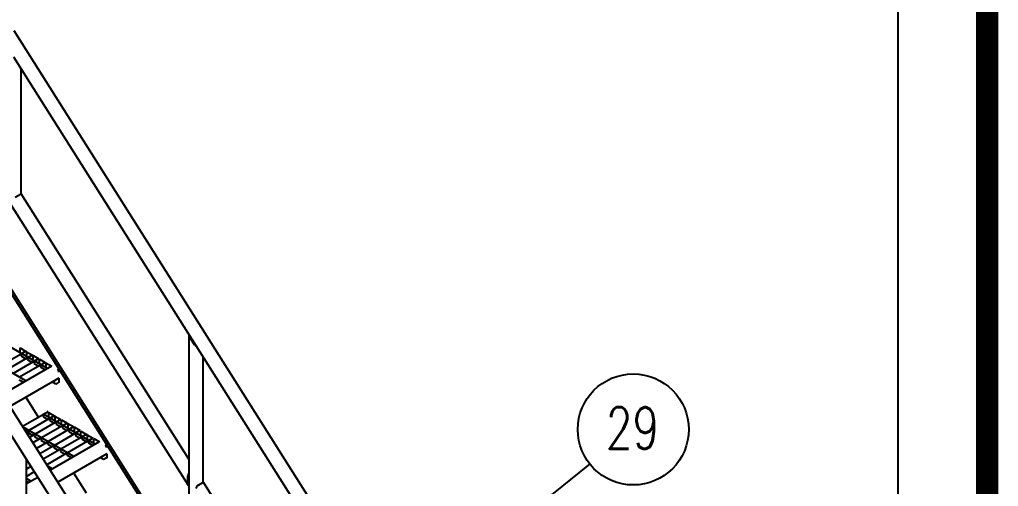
# Model space of a CAD drawing. Header units: millimetres. Extents: x 0 to 55611, y 0 to 32827.
# Drawn here: x 46532 to 49155, y 8185 to 9435 of the extents above; entities that cross this region are included whole.
import ezdxf

# ---------------------------------------------------------------- set-up
doc = ezdxf.new("R2010")
doc.units = ezdxf.units.MM
doc.header["$LTSCALE"] = 10
doc.linetypes.add('SLD-Continua', pattern=[0])
doc.layers.add('FIMSA-ACOTACIONES', color=7, linetype='SLD-Continua')
doc.layers.add('STRUC', color=5, linetype='SLD-Continua')
doc.styles.add('1', font='romans.shx', dxfattribs={"height": 125})
doc.styles.add('SLDTEXTSTYLE18', font='romans.shx', dxfattribs={"width": 0.75})
doc.dimstyles.new('50', dxfattribs={"dimscale": 0, "dimtxt": 125, "dimasz": 125, "dimexe": 125, "dimexo": 125, "dimgap": 50, "dimtad": 1, "dimdec": 0, "dimlfac": 49.861111, "dimzin": 1, "dimtxsty": '1', "dimcen": 2.5, "dimclrd": 1, "dimclre": 1, "dimadec": 0, "dimazin": 0, "dimtfac": 1, "dimtdec": 0, "dimtmove": 0, "dimatfit": 3, "dimfxl": 1, "dimtzin": 1, "dimarcsym": 0})

# ---------------------------------------------------------------- blocks, each defined once
blk = doc.blocks.new('SW_NOTE_0_27')
at = {"layer": 'FIMSA-ACOTACIONES', "color": 0}
blk.add_circle((116, 93), 148.7, dxfattribs=at)
at = {"layer": 'FIMSA-ACOTACIONES', "color": 0, "insert": (113.8, 152.4), "char_height": 111.12, "attachment_point": 2, "style": 'SLDTEXTSTYLE18'}
blk.add_mtext('29', dxfattribs=at)

msp = doc.modelspace()

# ---------------------------------------------------------------- linework, layer by layer
msp.add_line((48885.3, 31841.1), (48885.3, 1241.1))
at = {"const_width": 60}
msp.add_lwpolyline([(431.7, 32081.1), (49125.3, 32081.1), (49125.3, 1001.1), (431.7, 1001.1)], close=True, dxfattribs=at)
at = {"layer": 'STRUC', "linetype": 'SLD-Continua', "lineweight": 25}
for p, q in [((47664.1, 6876.5), (45230.6, 10724.2)), ((47669.5, 6879.7), (45236, 10727.3)), ((47706.5, 7525.1), (46517.5, 9405)), ((46515.9, 9335.3), (47667.6, 7514.2)), ((46536.2, 8968.5), (46536.2, 9303.1)), ((47232.3, 7251.4), (46043.3, 9131.3)), ((46041.7, 9061.5), (47193.5, 7240.5)), ((46497.2, 8958), (46984.2, 8188.1)), ((46534.8, 8967.1), (46520.1, 8958.6)), ((46985.5, 8258.2), (46536.2, 8968.7)), ((46606.9, 8500.9), (46468.6, 8580.6)), ((46985.5, 8591.2), (46985.5, 7966.6)), ((47001.6, 8563.6), (46987, 8586.8)), ((46533.7, 8555.6), (46549.2, 8546.6)), ((46534.2, 8542.8), (46534.2, 8554.8)), ((46549.4, 8467.7), (46413.4, 8546.2)), ((46534.5, 8538.4), (46480.7, 8507.3)), ((46551.7, 8528.4), (46498, 8497.4)), ((46534.9, 8538.4), (46536.7, 8537.4)), ((46537.3, 8533.7), (46549.1, 8526.9)), ((46548.9, 8546.7), (46538.2, 8540.5)), ((46551, 8545.6), (46566.5, 8536.7)), ((46551.4, 8532.8), (46551.4, 8544.8)), ((46552.2, 8528.4), (46554, 8527.4)), ((46566.1, 8536.7), (46555.4, 8530.5)), ((46568.3, 8535.6), (46583.7, 8526.7)), ((46568.7, 8522.9), (46568.7, 8534.9)), ((46583.4, 8526.7), (46572.7, 8520.6)), ((46585.5, 8525.7), (46601, 8516.7)), ((46586, 8512.9), (46586, 8524.9)), ((47024.6, 8195.2), (47024.6, 8530.9)), ((46618, 8506.8), (46486.4, 8430.8)), ((46569, 8518.4), (46515.2, 8487.4)), ((46586.3, 8508.4), (46532.5, 8477.4)), ((46554.5, 8523.7), (46566.4, 8516.9)), ((46569.4, 8518.4), (46571.2, 8517.4)), ((46571.8, 8513.7), (46583.6, 8506.9)), ((46586.7, 8508.5), (46588.5, 8507.4)), ((46589.1, 8503.8), (46600.9, 8496.9)), ((46600.7, 8516.8), (46590, 8510.6)), ((46602.8, 8515.7), (46618.3, 8506.8)), ((46603.3, 8502.9), (46603.3, 8514.9)), ((46637.7, 8474.8), (46506.4, 8399)), ((46633.8, 8497.8), (46637.7, 8495.6)), ((46639.5, 8496.6), (46637.7, 8495.6)), ((46637.7, 8495.6), (46637.7, 8491.1)), ((46637.7, 8474.8), (46637.7, 8463.9)), ((46531.6, 8470.6), (46543.4, 8463.8)), ((46629.2, 8459), (46619.7, 8464.4)), ((46625.2, 8466.2), (46626.6, 8467.1)), ((46637.7, 8463.9), (46629.2, 8459)), ((46631, 8460), (46629.2, 8459)), ((46639.5, 8464.9), (46637.7, 8463.9)), ((46548.8, 8423.5), (46582.9, 8369.7)), ((46593.4, 8375.7), (46540.5, 8345.2)), ((46595.7, 8374.7), (46593.9, 8375.8)), ((46596.2, 8371.1), (46608.1, 8364.3)), ((46734.9, 8298.3), (46596.7, 8378.1)), ((46607.8, 8384.1), (46597.1, 8377.9)), ((46609.1, 8385.6), (46607.3, 8384.6)), ((46607.3, 8384.6), (46608.2, 8384)), ((46607.3, 8383.7), (46607.3, 8384.6)), ((46610, 8383), (46625.4, 8374.1)), ((46610.4, 8370.2), (46610.4, 8382.2)), ((46625.1, 8374.1), (46614.4, 8367.9)), ((46627.2, 8373), (46642.7, 8364.1)), ((46627.7, 8360.3), (46627.7, 8372.2)), ((46677.5, 8265.2), (46541.5, 8343.7)), ((46610.7, 8365.8), (46556.9, 8334.7)), ((46628, 8355.8), (46574.2, 8324.8)), ((46645.3, 8345.8), (46591.5, 8314.8)), ((46611.1, 8365.8), (46612.9, 8364.8)), ((46613.5, 8361.1), (46625.3, 8354.3)), ((46628.4, 8355.8), (46630.2, 8354.8)), ((46630.8, 8351.1), (46642.6, 8344.3)), ((46642.4, 8364.1), (46631.7, 8357.9)), ((46644.5, 8363.1), (46660, 8354.1)), ((46645, 8350.3), (46645, 8362.3)), ((46645.7, 8345.9), (46647.5, 8344.8)), ((46648.1, 8341.2), (46659.9, 8334.3)), ((46659.7, 8354.1), (46649, 8348)), ((46661.8, 8353.1), (46677.3, 8344.1)), ((46662.2, 8340.3), (46662.2, 8352.3)), ((46676.9, 8344.2), (46666.2, 8338)), ((46679.1, 8343.1), (46694.5, 8334.2)), ((46679.5, 8330.3), (46679.5, 8342.3)), ((46548.8, 8332.1), (46550.6, 8331.1)), ((46553.2, 8332.6), (46549.7, 8330.6)), ((46555.5, 8331.6), (46553.7, 8332.6)), ((46556, 8327.9), (46567.9, 8321.1)), ((46570.5, 8322.6), (46559, 8316)), ((46572.7, 8321.6), (46570.9, 8322.7)), ((46573.3, 8318), (46585.1, 8311.1)), ((46662.5, 8335.9), (46608.8, 8304.8)), ((46679.8, 8325.9), (46626.1, 8294.8)), ((46697.1, 8315.9), (46643.3, 8284.9)), ((46663, 8335.9), (46664.8, 8334.8)), ((46665.3, 8331.2), (46677.2, 8324.4)), ((46680.2, 8325.9), (46682, 8324.9)), ((46682.6, 8321.2), (46694.4, 8314.4)), ((46694.2, 8334.2), (46683.5, 8328)), ((46696.3, 8333.1), (46711.8, 8324.2)), ((46696.8, 8320.4), (46696.8, 8332.4)), ((46697.5, 8315.9), (46699.3, 8314.9)), ((46711.5, 8324.2), (46700.8, 8318.1)), ((46713.6, 8323.2), (46729.1, 8314.2)), ((46714.1, 8310.4), (46714.1, 8322.4)), ((46587.8, 8312.7), (46568.2, 8301.4)), ((46605.1, 8302.7), (46577.5, 8286.7)), ((46622.3, 8292.7), (46586.7, 8272.1)), ((46590, 8311.6), (46588.2, 8312.7)), ((46590.6, 8308), (46602.4, 8301.2)), ((46607.3, 8301.7), (46605.5, 8302.7)), ((46607.9, 8298), (46619.7, 8291.2)), ((46746, 8304.3), (46614.4, 8228.3)), ((46624.6, 8291.7), (46622.8, 8292.7)), ((46714.4, 8305.9), (46660.6, 8274.9)), ((46699.9, 8311.2), (46711.7, 8304.4)), ((46714.8, 8306), (46716.6, 8304.9)), ((46717.2, 8301.3), (46729, 8294.4)), ((46728.8, 8314.3), (46718.1, 8308.1)), ((46730.9, 8313.2), (46746.4, 8304.2)), ((46731.3, 8300.4), (46731.3, 8312.4)), ((46761.9, 8295.3), (46765.8, 8293.1)), ((46767.6, 8294.1), (46765.8, 8293.1)), ((46765.8, 8293.1), (46765.8, 8288.6)), ((46639.6, 8282.7), (46595.9, 8257.5)), ((46656.9, 8272.8), (46605.2, 8242.9)), ((46625.1, 8288), (46637, 8281.2)), ((46765.8, 8272.3), (46634.5, 8196.5)), ((46641.8, 8281.7), (46640, 8282.8)), ((46642.4, 8278.1), (46654.3, 8271.2)), ((46659.1, 8271.7), (46657.3, 8272.8)), ((46659.7, 8268.1), (46671.5, 8261.3)), ((46753.2, 8263.7), (46754.7, 8264.5)), ((46765.8, 8272.3), (46765.8, 8261.4)), ((46767.6, 8262.4), (46765.8, 8261.4)), ((46550.5, 7921.5), (46550.5, 8257.1)), ((46553.2, 8252.8), (46550.5, 8251.2)), ((46562.4, 8238.2), (46550.5, 8231.3)), ((46620, 8232), (46607.6, 8239.2)), ((46757.3, 8256.5), (46747.8, 8261.9)), ((46765.8, 8261.4), (46757.3, 8256.5)), ((46759.1, 8257.5), (46757.3, 8256.5)), ((46571.7, 8223.6), (46550.5, 8211.3)), ((46676.9, 8221), (46711, 8167.2)), ((46983.5, 8190.8), (46983.5, 8213.2)), ((46985.3, 8214.2), (46985.3, 8191.8)), ((46580.9, 8209), (46550.5, 8191.4)), ((46562.5, 8198.8), (46550.5, 8205.8)), ((46550.5, 8198.4), (46556.6, 8194.9)), ((47008.5, 8186.4), (47023.2, 8194.9)), ((47497.9, 7448.2), (47026, 8194.3))]:
    msp.add_line(p, q, dxfattribs=at)
at = {"layer": 'STRUC', "linetype": 'SLD-Continua', "lineweight": 25, "flags": 128}
for points in [[(46603.3, 8498.3), (46603.6, 8498.9), (46604.1, 8499.6), (46604.6, 8500.2), (46605.3, 8500.7), (46605.9, 8501), (46606.5, 8501), (46606.9, 8500.8), (46607.2, 8500.6)], [(46545.9, 8465.2), (46546.1, 8465.7), (46546.6, 8466.4), (46547.2, 8467.1), (46547.8, 8467.5), (46548.4, 8467.8), (46549, 8467.8), (46549.5, 8467.6), (46549.7, 8467.4)], [(46593.2, 8375.6), (46593.5, 8376.2), (46593.9, 8376.9), (46594.5, 8377.5), (46595.1, 8378), (46595.8, 8378.2), (46596.3, 8378.3), (46596.7, 8378.1)], [(46595.8, 8373.8), (46595.8, 8373.9), (46595.9, 8374.2), (46595.8, 8374.4), (46595.8, 8374.6), (46595.7, 8374.7), (46595.7, 8374.7)], [(46555.6, 8330.6), (46555.7, 8330.8), (46555.7, 8331), (46555.7, 8331.3), (46555.6, 8331.5), (46555.5, 8331.6), (46555.5, 8331.6)], [(46572.9, 8320.7), (46572.9, 8320.8), (46573, 8321.1), (46572.9, 8321.3), (46572.9, 8321.5), (46572.7, 8321.6), (46572.7, 8321.6)], [(46590.2, 8310.7), (46590.2, 8310.8), (46590.2, 8311.1), (46590.2, 8311.4), (46590.1, 8311.5), (46590, 8311.6), (46590, 8311.6)], [(46607.4, 8300.7), (46607.5, 8300.9), (46607.5, 8301.1), (46607.5, 8301.4), (46607.4, 8301.5), (46607.3, 8301.7), (46607.3, 8301.7)], [(46624.7, 8290.8), (46624.8, 8290.9), (46624.8, 8291.1), (46624.8, 8291.4), (46624.7, 8291.6), (46624.6, 8291.7), (46624.6, 8291.7)], [(46731.4, 8295.8), (46731.7, 8296.4), (46732.2, 8297.1), (46732.7, 8297.7), (46733.3, 8298.2), (46734, 8298.4), (46734.5, 8298.5), (46735, 8298.3), (46735.3, 8298.1)], [(46642, 8280.8), (46642, 8280.9), (46642.1, 8281.2), (46642, 8281.4), (46642, 8281.6), (46641.8, 8281.7), (46641.8, 8281.7)], [(46659.3, 8270.8), (46659.3, 8270.9), (46659.3, 8271.2), (46659.3, 8271.5), (46659.2, 8271.6), (46659.1, 8271.7), (46659.1, 8271.7)], [(46674, 8262.7), (46674.2, 8263.2), (46674.7, 8263.9), (46675.3, 8264.6), (46675.9, 8265), (46676.5, 8265.3), (46677.1, 8265.3), (46677.5, 8265.1), (46677.8, 8264.9)], [(46616.5, 8229.5), (46616.7, 8230), (46617.2, 8230.8), (46617.8, 8231.4), (46618.4, 8231.8), (46619, 8232.1), (46619.6, 8232.1), (46620.1, 8231.9), (46620.3, 8231.7)], [(46559, 8196.3), (46559.3, 8196.8), (46559.7, 8197.6), (46560.3, 8198.2), (46560.9, 8198.7), (46561.5, 8198.9), (46562.1, 8198.9), (46562.6, 8198.8), (46562.8, 8198.5)]]:
    msp.add_lwpolyline(points, dxfattribs=at)
at = {"layer": 'STRUC', "linetype": 'SLD-Continua', "lineweight": 25}
for centre, radius, start, end in [((46533.2, 8554.8), 0.976, 2.6055, 57.3945), ((46534.7, 8538), 0.402, 62.6755, 125.5375), ((46538.8, 8535.3), 2.26, 151.5127, 226.5278), ((46536.1, 8536.8), 0.791, 332.3428, 46.8827), ((46549, 8546.4), 0.319, 54.3824, 114.3071), ((46550.5, 8544.8), 0.976, 2.6055, 57.3945), ((46552, 8528.1), 0.402, 62.6755, 125.5375), ((46556.1, 8525.4), 2.26, 151.5127, 226.5278), ((46553.4, 8526.8), 0.791, 332.3428, 46.8827), ((46566.3, 8536.4), 0.319, 54.3824, 114.3071), ((46567.7, 8534.8), 0.976, 2.6055, 57.3945), ((46583.5, 8526.4), 0.319, 54.3824, 114.3071), ((46585, 8524.8), 0.976, 2.6055, 57.3945), ((46569.2, 8518.1), 0.402, 62.6755, 125.5375), ((46573.4, 8515.4), 2.26, 151.5127, 226.5278), ((46570.7, 8516.8), 0.791, 332.3428, 46.8827), ((46586.5, 8508.1), 0.402, 62.6755, 125.5375), ((46590.7, 8505.4), 2.26, 151.5127, 226.5278), ((46588, 8506.9), 0.791, 332.3428, 46.8827), ((46600.8, 8516.5), 0.319, 54.3824, 114.3071), ((46602.3, 8514.9), 0.976, 2.6055, 57.3945), ((46618.1, 8506.5), 0.319, 54.3824, 114.3071), ((46629.3, 8490.7), 8.4, 2.6055, 57.3945), ((46623.2, 8469.6), 3.87, 254.8736, 345.121), ((46624.5, 8470.5), 4.06, 301.6973, 344.8142), ((46593.7, 8375.4), 0.388, 62.259, 127.5191), ((46597.8, 8372.7), 2.26, 151.5127, 226.5278), ((46608, 8383.8), 0.319, 54.3824, 114.3071), ((46609.4, 8382.2), 0.976, 2.6055, 57.3945), ((46625.2, 8373.8), 0.319, 54.3824, 114.3071), ((46626.7, 8372.2), 0.976, 2.6055, 57.3945), ((46610.9, 8365.4), 0.402, 62.6755, 125.5375), ((46615.1, 8362.7), 2.26, 151.5127, 226.5278), ((46612.4, 8364.2), 0.791, 332.3428, 46.8827), ((46628.2, 8355.5), 0.402, 62.6755, 125.5375), ((46632.4, 8352.8), 2.26, 151.5127, 226.5278), ((46629.7, 8354.2), 0.791, 332.3428, 46.8827), ((46642.5, 8363.8), 0.319, 54.3824, 114.3071), ((46644, 8362.2), 0.976, 2.6055, 57.3945), ((46645.5, 8345.5), 0.402, 62.6755, 125.5375), ((46649.6, 8342.8), 2.26, 151.5127, 226.5278), ((46646.9, 8344.2), 0.791, 332.3428, 46.8827), ((46659.8, 8353.9), 0.319, 54.3824, 114.3071), ((46661.3, 8352.3), 0.976, 2.6055, 57.3945), ((46677.1, 8343.9), 0.319, 54.3824, 114.3071), ((46678.5, 8342.3), 0.976, 2.6055, 57.3945), ((46553.5, 8332.3), 0.414, 63.338, 124.2198), ((46557.6, 8329.6), 2.26, 151.5127, 226.5278), ((46570.7, 8322.3), 0.414, 63.338, 124.2198), ((46574.9, 8319.6), 2.26, 151.5127, 226.5278), ((46662.8, 8335.5), 0.402, 62.6755, 125.5375), ((46666.9, 8332.8), 2.26, 151.5127, 226.5278), ((46664.2, 8334.3), 0.791, 332.3428, 46.8827), ((46680.1, 8325.6), 0.402, 62.6755, 125.5375), ((46684.2, 8322.9), 2.26, 151.5127, 226.5278), ((46681.5, 8324.3), 0.791, 332.3428, 46.8827), ((46694.4, 8333.9), 0.319, 54.3824, 114.3071), ((46695.8, 8332.3), 0.976, 2.6055, 57.3945), ((46697.3, 8315.6), 0.402, 62.6755, 125.5375), ((46698.8, 8314.3), 0.791, 332.3428, 46.8827), ((46711.6, 8323.9), 0.319, 54.3824, 114.3071), ((46713.1, 8322.3), 0.976, 2.6055, 57.3945), ((46588, 8312.3), 0.414, 63.338, 124.2198), ((46592.2, 8309.6), 2.26, 151.5127, 226.5278), ((46605.3, 8302.3), 0.414, 63.338, 124.2198), ((46609.4, 8299.6), 2.26, 151.5127, 226.5278), ((46622.6, 8292.4), 0.414, 63.338, 124.2198), ((46626.7, 8289.7), 2.26, 151.5127, 226.5278), ((46701.5, 8312.9), 2.26, 151.5127, 226.5278), ((46714.6, 8305.6), 0.402, 62.6755, 125.5375), ((46718.7, 8302.9), 2.26, 151.5127, 226.5278), ((46716, 8304.4), 0.791, 332.3428, 46.8827), ((46728.9, 8314), 0.319, 54.3824, 114.3071), ((46730.4, 8312.4), 0.976, 2.6055, 57.3945), ((46746.2, 8304), 0.319, 54.3824, 114.3071), ((46757.4, 8288.2), 8.4, 2.6055, 57.3945), ((46639.9, 8282.4), 0.414, 63.338, 124.2198), ((46644, 8279.7), 2.26, 151.5127, 226.5278), ((46657.1, 8272.4), 0.414, 63.338, 124.2198), ((46661.3, 8269.7), 2.26, 151.5127, 226.5278), ((46751.3, 8267.1), 3.87, 254.8736, 345.121), ((46752.5, 8268), 4.06, 301.6973, 344.8142)]:
    msp.add_arc(centre, radius, start, end, dxfattribs=at)
for centre, major_axis, ratio, start_param, end_param in [((46531.3, 8967.3), (4.86, 1.41), 0.291909, 5.413424, 6.198822), ((46531.3, 8967.3), (4.86, 1.41), 0.291909, 5.413424, 6.198822), ((46990.4, 8588.8), (-3.58, 5.37), 0.616084, 0.503025, 1.530615), ((47005.1, 8565.6), (-3.58, 5.37), 0.616084, 1.530615, 2.558206), ((46987, 8215.2), (1.73, 5.56), 0.536091, 0.953247, 2.096964), ((46987, 8215.2), (0.87, 2.78), 0.536091, 1.502462, 2.096964), ((46987, 8192.8), (1.73, 5.56), 0.536091, 2.096964, 3.240682), ((46987, 8192.8), (0.87, 2.78), 0.536091, 2.096964, 2.713635), ((47008.5, 8181.1), (1.73, 5.56), 0.536091, 0.526168, 2.096964), ((47023.2, 8189.6), (1.73, 5.56), 0.536091, 5.855228, 6.809353)]:
    msp.add_ellipse(centre, major_axis=major_axis, ratio=ratio, start_param=start_param, end_param=end_param, dxfattribs=at)

# ---------------------------------------------------------------- block references
at = {"layer": 'FIMSA-ACOTACIONES'}
msp.add_blockref('SW_NOTE_0_27', (48060.7, 8244.3), dxfattribs=at)

# ---------------------------------------------------------------- leaders
msp.add_leader([(47521.7, 7812.6), (48060.7, 8244.3)], dimstyle='50', override={"dimscale": 1, "dimlfac": 1})

doc.saveas('drawing.dxf')
